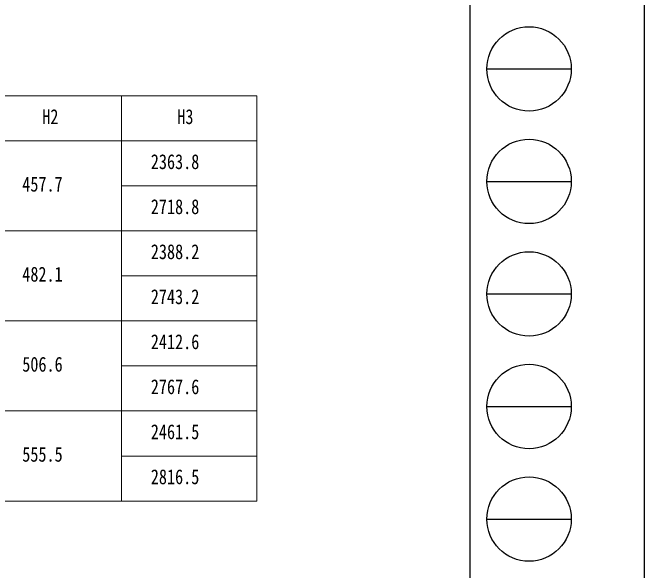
# Model space of a CAD drawing. Units: millimetres, scale not verified. Extents: x -10512 to 10512, y -7425 to 7425.
# Drawn here: x 7706 to 10512, y -5853 to -3375 of the extents above; entities that cross this region are included whole.
import ezdxf
from ezdxf.enums import TextEntityAlignment as Align

# ---------------------------------------------------------------- set-up
doc = ezdxf.new("R2010")
doc.units = ezdxf.units.MM
doc.header["$LTSCALE"] = 30
doc.layers.add('0-2_TABLE1', color=7, linetype='Continuous', lineweight=18)
doc.layers.add('0-8_YKK_ZWAK', color=7, linetype='Continuous')
doc.styles.add('ＭＳ ゴシック', font='')
doc.styles.get('ＭＳ ゴシック').set_extended_font_data('MS Gothic')

msp = doc.modelspace()

# ---------------------------------------------------------------- linework, layer by layer
at = {"layer": '0-2_TABLE1'}
for p, q in [((3589.94, -3744.89), (8789.94, -3744.89)), ((8189.94, -3744.89), (8189.94, -5544.89)), ((8789.94, -3744.89), (8789.94, -5544.89)), ((3589.94, -3944.89), (8789.94, -3944.89)), ((8189.94, -4144.89), (8789.94, -4144.89)), ((3589.94, -4344.89), (8789.94, -4344.89)), ((8189.94, -4544.89), (8789.94, -4544.89)), ((3589.94, -4744.89), (8789.94, -4744.89)), ((8189.94, -4944.89), (8789.94, -4944.89)), ((3589.94, -5144.89), (8789.94, -5144.89)), ((8189.94, -5344.89), (8789.94, -5344.89)), ((3589.94, -5544.89), (8789.94, -5544.89))]:
    msp.add_line(p, q, dxfattribs=at)
at = {"layer": '0-8_YKK_ZWAK'}
for p, q in [((9737.55, 6937.5), (9737.55, -6312.5)), ((9812.55, -3625), (10187.55, -3625)), ((9812.55, -4125), (10187.55, -4125)), ((9812.55, -4625), (10187.55, -4625)), ((9812.55, -5125), (10187.55, -5125)), ((9812.55, -5625), (10187.55, -5625))]:
    msp.add_line(p, q, dxfattribs=at)
msp.add_lwpolyline([(-10512.5, -7425), (10512.5, -7425), (10512.5, 7425), (-10512.5, 7425)], close=True, dxfattribs=at)
for centre in [(10000.05, -3625), (10000.05, -4125), (10000.05, -4625), (10000.05, -5125), (10000.05, -5625)]:
    msp.add_circle(centre, 187.5, dxfattribs=at)

# ---------------------------------------------------------------- texts
at = {"layer": '0-2_TABLE1', "style": 'ＭＳ ゴシック', "width": 0.8}
for s, p in [('H2', (7837.14, -3889.89)), ('H3', (8437.14, -3889.89)), ('2363.8', (8319.54, -4089.89)), ('457.7', (7748.34, -4189.89)), ('2718.8', (8319.54, -4289.89)), ('2388.2', (8319.54, -4489.89)), ('482.1', (7748.34, -4589.89)), ('2743.2', (8319.54, -4689.89)), ('2412.6', (8319.54, -4889.89)), ('506.6', (7748.34, -4989.89)), ('2767.6', (8319.54, -5089.89)), ('2461.5', (8319.54, -5289.89)), ('555.5', (7748.34, -5389.89)), ('2816.5', (8319.54, -5489.89))]:
    msp.add_text(s, height=65.98, dxfattribs=at).set_placement(p, align=Align.BOTTOM_LEFT)

doc.saveas('drawing.dxf')
